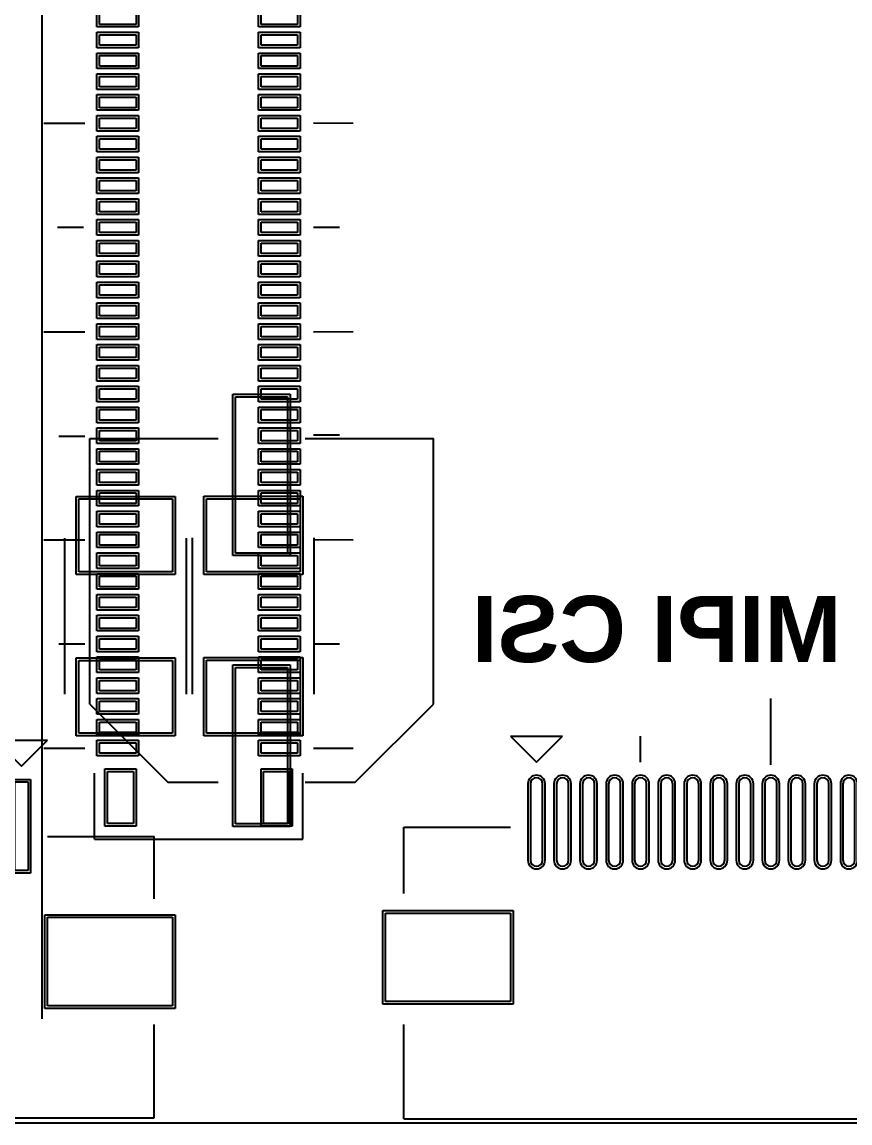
# Model space of a CAD drawing. Header units: inches. Extents: x -5 to 125, y -8 to 83.
# Drawn here: x 32.61 to 48.51, y 0 to 21.15 of the extents above; entities that cross this region are included whole.
import ezdxf

# ---------------------------------------------------------------- set-up
doc = ezdxf.new("R2010")
doc.units = ezdxf.units.IN
for name, color, linetype in [('Bottom Overlay', 54, 'Continuous'), ('Bottom Paste', 16, 'Continuous'), ('Bottom Solder', 6, 'Continuous'), ('Keep-Out Layer', 6, 'Continuous'), ('Top Overlay', 2, 'Continuous'), ('Top Paste', 8, 'Continuous'), ('Top Solder', 216, 'Continuous')]:
    doc.layers.add(name, color=color, linetype=linetype)
doc.styles.add('Arial_Bold', font='', dxfattribs={"height": 0.2})
doc.styles.get('Arial_Bold').set_extended_font_data('Arial', bold=True)

# ---------------------------------------------------------------- blocks, each defined once
blk = doc.blocks.new('CAP_SMT_6_3_7_7_B_2')
at = {"layer": 'Bottom Overlay'}
for p, q in [((-1.8, 3.3), (-3.3, 1.8)), ((-1.8, 3.3), (3.3, 3.3)), ((3.3, 3.3), (3.3, 0.835)), ((-3.3, 1.8), (-3.3, 0.835)), ((-3.3, -0.835), (-3.3, -1.8)), ((3.3, -0.835), (3.3, -3.3)), ((-3.3, -1.8), (-1.8, -3.3)), ((-1.8, -3.3), (3.3, -3.3))]:
    blk.add_line(p, q, dxfattribs=at)
at = {"layer": 'Bottom Paste'}
for p, q in [((-4.1, -0.5), (-4.1, 0.5)), ((-4.1, 0.5), (-1.1, 0.5)), ((-1.1, 0.5), (-1.1, -0.5)), ((1.1, -0.5), (1.1, 0.5)), ((1.1, 0.5), (4.1, 0.5)), ((4.1, 0.5), (4.1, -0.5)), ((-1.1, -0.5), (-4.1, -0.5)), ((4.1, -0.5), (1.1, -0.5))]:
    blk.add_line(p, q, dxfattribs=at)
at = {"layer": 'Bottom Solder'}
for p, q in [((-4.15, -0.55), (-4.15, 0.55)), ((-4.15, 0.55), (-1.05, 0.55)), ((-1.05, 0.55), (-1.05, -0.55)), ((1.05, -0.55), (1.05, 0.55)), ((1.05, 0.55), (4.15, 0.55)), ((4.15, 0.55), (4.15, -0.55)), ((-1.05, -0.55), (-4.15, -0.55)), ((4.15, -0.55), (1.05, -0.55))]:
    blk.add_line(p, q, dxfattribs=at)
blk = doc.blocks.new('FPC30_B_278')
at = {"layer": 'Bottom Overlay'}
for p, q in [((-7.25, 3.94), (-7.25, 2.665)), ((-2.25, 3.95), (-2.25, 2.675)), ((2.75, 3.95), (2.75, 2.675)), ((-4.75, 2.675), (-4.75, 3.225)), ((0.25, 2.692), (0.25, 3.242)), ((5.25, 2.725), (5.25, 3.225)), ((6.75, 3.225), (7.25, 2.725)), ((6.75, 3.225), (7.75, 3.225)), ((7.25, 2.725), (7.75, 3.225)), ((-9.8, 1.375), (-7.75, 1.375)), ((-9.8, 0), (-9.8, 1.375)), ((7.75, 1.375), (9.8, 1.375)), ((9.8, 0.178), (9.8, 1.375)), ((9.8, -4.025), (9.8, -2.235)), ((-9.8, -4.025), (-9.8, -2.468)), ((-9.8, -4.025), (9.8, -4.025))]:
    blk.add_line(p, q, dxfattribs=at)
at = {"layer": 'Bottom Paste'}
for p, q in [((-7.375, 0.725), (-7.375, 2.425)), ((-7.375, 2.425), (-7.125, 2.425)), ((-7.125, 2.425), (-7.125, 0.725)), ((-6.875, 0.725), (-6.875, 2.425)), ((-6.875, 2.425), (-6.625, 2.425)), ((-6.625, 2.425), (-6.625, 0.725)), ((-6.375, 0.725), (-6.375, 2.425)), ((-6.375, 2.425), (-6.125, 2.425)), ((-6.125, 2.425), (-6.125, 0.725)), ((-5.875, 0.725), (-5.875, 2.425)), ((-5.875, 2.425), (-5.625, 2.425)), ((-5.625, 2.425), (-5.625, 0.725)), ((-5.375, 0.725), (-5.375, 2.425)), ((-5.375, 2.425), (-5.125, 2.425)), ((-5.125, 2.425), (-5.125, 0.725)), ((-4.875, 0.725), (-4.875, 2.425)), ((-4.875, 2.425), (-4.625, 2.425)), ((-4.625, 2.425), (-4.625, 0.725)), ((-4.375, 0.725), (-4.375, 2.425)), ((-4.375, 2.425), (-4.125, 2.425)), ((-4.125, 2.425), (-4.125, 0.725)), ((-3.875, 0.725), (-3.875, 2.425)), ((-3.875, 2.425), (-3.625, 2.425)), ((-3.625, 2.425), (-3.625, 0.725)), ((-3.375, 0.725), (-3.375, 2.425)), ((-3.375, 2.425), (-3.125, 2.425)), ((-3.125, 2.425), (-3.125, 0.725)), ((-2.875, 0.725), (-2.875, 2.425)), ((-2.875, 2.425), (-2.625, 2.425)), ((-2.625, 2.425), (-2.625, 0.725)), ((-2.375, 0.725), (-2.375, 2.425)), ((-2.375, 2.425), (-2.125, 2.425)), ((-2.125, 2.425), (-2.125, 0.725)), ((-1.875, 0.725), (-1.875, 2.425)), ((-1.875, 2.425), (-1.625, 2.425)), ((-1.625, 2.425), (-1.625, 0.725)), ((-1.375, 0.725), (-1.375, 2.425)), ((-1.375, 2.425), (-1.125, 2.425)), ((-1.125, 2.425), (-1.125, 0.725)), ((-0.875, 0.725), (-0.875, 2.425)), ((-0.875, 2.425), (-0.625, 2.425)), ((-0.625, 2.425), (-0.625, 0.725)), ((-0.375, 0.725), (-0.375, 2.425)), ((-0.375, 2.425), (-0.125, 2.425)), ((-0.125, 2.425), (-0.125, 0.725)), ((0.125, 0.725), (0.125, 2.425)), ((0.125, 2.425), (0.375, 2.425)), ((0.375, 2.425), (0.375, 0.725)), ((0.625, 0.725), (0.625, 2.425)), ((0.625, 2.425), (0.875, 2.425)), ((0.875, 2.425), (0.875, 0.725)), ((1.125, 0.725), (1.125, 2.425)), ((1.125, 2.425), (1.375, 2.425)), ((1.375, 2.425), (1.375, 0.725)), ((1.625, 0.725), (1.625, 2.425)), ((1.625, 2.425), (1.875, 2.425)), ((1.875, 2.425), (1.875, 0.725)), ((2.125, 0.725), (2.125, 2.425)), ((2.125, 2.425), (2.375, 2.425)), ((2.375, 2.425), (2.375, 0.725)), ((2.625, 0.725), (2.625, 2.425)), ((2.625, 2.425), (2.875, 2.425)), ((2.875, 2.425), (2.875, 0.725)), ((3.125, 0.725), (3.125, 2.425)), ((3.125, 2.425), (3.375, 2.425)), ((3.375, 2.425), (3.375, 0.725)), ((3.625, 0.725), (3.625, 2.425)), ((3.625, 2.425), (3.875, 2.425)), ((3.875, 2.425), (3.875, 0.725)), ((4.125, 0.725), (4.125, 2.425)), ((4.125, 2.425), (4.375, 2.425)), ((4.375, 2.425), (4.375, 0.725)), ((4.625, 0.725), (4.625, 2.425)), ((4.625, 2.425), (4.875, 2.425)), ((4.875, 2.425), (4.875, 0.725)), ((5.125, 0.725), (5.125, 2.425)), ((5.125, 2.425), (5.375, 2.425)), ((5.375, 2.425), (5.375, 0.725)), ((5.625, 0.725), (5.625, 2.425)), ((5.625, 2.425), (5.875, 2.425)), ((5.875, 2.425), (5.875, 0.725)), ((6.125, 0.725), (6.125, 2.425)), ((6.125, 2.425), (6.375, 2.425)), ((6.375, 2.425), (6.375, 0.725)), ((6.625, 0.725), (6.625, 2.425)), ((6.625, 2.425), (6.875, 2.425)), ((6.875, 2.425), (6.875, 0.725)), ((7.125, 0.725), (7.125, 2.425)), ((7.125, 2.425), (7.375, 2.425)), ((7.375, 2.425), (7.375, 0.725)), ((-7.125, 0.725), (-7.375, 0.725)), ((-6.625, 0.725), (-6.875, 0.725)), ((-6.125, 0.725), (-6.375, 0.725)), ((-5.625, 0.725), (-5.875, 0.725)), ((-5.125, 0.725), (-5.375, 0.725)), ((-4.625, 0.725), (-4.875, 0.725)), ((-4.125, 0.725), (-4.375, 0.725)), ((-3.625, 0.725), (-3.875, 0.725)), ((-3.125, 0.725), (-3.375, 0.725)), ((-2.625, 0.725), (-2.875, 0.725)), ((-2.125, 0.725), (-2.375, 0.725)), ((-1.625, 0.725), (-1.875, 0.725)), ((-1.125, 0.725), (-1.375, 0.725)), ((-0.625, 0.725), (-0.875, 0.725)), ((-0.125, 0.725), (-0.375, 0.725)), ((0.375, 0.725), (0.125, 0.725)), ((0.875, 0.725), (0.625, 0.725)), ((1.375, 0.725), (1.125, 0.725)), ((1.875, 0.725), (1.625, 0.725)), ((2.375, 0.725), (2.125, 0.725)), ((2.875, 0.725), (2.625, 0.725)), ((3.375, 0.725), (3.125, 0.725)), ((3.875, 0.725), (3.625, 0.725)), ((4.375, 0.725), (4.125, 0.725)), ((4.875, 0.725), (4.625, 0.725)), ((5.375, 0.725), (5.125, 0.725)), ((5.875, 0.725), (5.625, 0.725)), ((6.375, 0.725), (6.125, 0.725)), ((6.875, 0.725), (6.625, 0.725)), ((7.375, 0.725), (7.125, 0.725)), ((7.75, -1.875), (7.75, -0.175)), ((7.75, -0.175), (10.15, -0.175)), ((10.15, -0.175), (10.15, -1.875)), ((-10.15, -2.112), (-10.15, -0.412)), ((-10.15, -0.412), (-7.75, -0.412)), ((-7.75, -0.412), (-7.75, -2.112)), ((10.15, -1.875), (7.75, -1.875)), ((-7.75, -2.112), (-10.15, -2.112))]:
    blk.add_line(p, q, dxfattribs=at)
at = {"layer": 'Bottom Solder'}
for p, q in [((-7.425, 0.675), (-7.425, 2.475)), ((-7.425, 2.475), (-7.075, 2.475)), ((-7.075, 2.475), (-7.075, 0.675)), ((-6.925, 0.675), (-6.925, 2.475)), ((-6.925, 2.475), (-6.575, 2.475)), ((-6.575, 2.475), (-6.575, 0.675)), ((-6.425, 0.675), (-6.425, 2.475)), ((-6.425, 2.475), (-6.075, 2.475)), ((-6.075, 2.475), (-6.075, 0.675)), ((-5.925, 0.675), (-5.925, 2.475)), ((-5.925, 2.475), (-5.575, 2.475)), ((-5.575, 2.475), (-5.575, 0.675)), ((-5.425, 0.675), (-5.425, 2.475)), ((-5.425, 2.475), (-5.075, 2.475)), ((-5.075, 2.475), (-5.075, 0.675)), ((-4.925, 0.675), (-4.925, 2.475)), ((-4.925, 2.475), (-4.575, 2.475)), ((-4.575, 2.475), (-4.575, 0.675)), ((-4.425, 0.675), (-4.425, 2.475)), ((-4.425, 2.475), (-4.075, 2.475)), ((-4.075, 2.475), (-4.075, 0.675)), ((-3.925, 0.675), (-3.925, 2.475)), ((-3.925, 2.475), (-3.575, 2.475)), ((-3.575, 2.475), (-3.575, 0.675)), ((-3.425, 0.675), (-3.425, 2.475)), ((-3.425, 2.475), (-3.075, 2.475)), ((-3.075, 2.475), (-3.075, 0.675)), ((-2.925, 0.675), (-2.925, 2.475)), ((-2.925, 2.475), (-2.575, 2.475)), ((-2.575, 2.475), (-2.575, 0.675)), ((-2.425, 0.675), (-2.425, 2.475)), ((-2.425, 2.475), (-2.075, 2.475)), ((-2.075, 2.475), (-2.075, 0.675)), ((-1.925, 0.675), (-1.925, 2.475)), ((-1.925, 2.475), (-1.575, 2.475)), ((-1.575, 2.475), (-1.575, 0.675)), ((-1.425, 0.675), (-1.425, 2.475)), ((-1.425, 2.475), (-1.075, 2.475)), ((-1.075, 2.475), (-1.075, 0.675)), ((-0.925, 0.675), (-0.925, 2.475)), ((-0.925, 2.475), (-0.575, 2.475)), ((-0.575, 2.475), (-0.575, 0.675)), ((-0.425, 0.675), (-0.425, 2.475)), ((-0.425, 2.475), (-0.075, 2.475)), ((-0.075, 2.475), (-0.075, 0.675)), ((0.075, 0.675), (0.075, 2.475)), ((0.075, 2.475), (0.425, 2.475)), ((0.425, 2.475), (0.425, 0.675)), ((0.575, 0.675), (0.575, 2.475)), ((0.575, 2.475), (0.925, 2.475)), ((0.925, 2.475), (0.925, 0.675)), ((1.075, 0.675), (1.075, 2.475)), ((1.075, 2.475), (1.425, 2.475)), ((1.425, 2.475), (1.425, 0.675)), ((1.575, 0.675), (1.575, 2.475)), ((1.575, 2.475), (1.925, 2.475)), ((1.925, 2.475), (1.925, 0.675)), ((2.075, 0.675), (2.075, 2.475)), ((2.075, 2.475), (2.425, 2.475)), ((2.425, 2.475), (2.425, 0.675)), ((2.575, 0.675), (2.575, 2.475)), ((2.575, 2.475), (2.925, 2.475)), ((2.925, 2.475), (2.925, 0.675)), ((3.075, 0.675), (3.075, 2.475)), ((3.075, 2.475), (3.425, 2.475)), ((3.425, 2.475), (3.425, 0.675)), ((3.575, 0.675), (3.575, 2.475)), ((3.575, 2.475), (3.925, 2.475)), ((3.925, 2.475), (3.925, 0.675)), ((4.075, 0.675), (4.075, 2.475)), ((4.075, 2.475), (4.425, 2.475)), ((4.425, 2.475), (4.425, 0.675)), ((4.575, 0.675), (4.575, 2.475)), ((4.575, 2.475), (4.925, 2.475)), ((4.925, 2.475), (4.925, 0.675)), ((5.075, 0.675), (5.075, 2.475)), ((5.075, 2.475), (5.425, 2.475)), ((5.425, 2.475), (5.425, 0.675)), ((5.575, 0.675), (5.575, 2.475)), ((5.575, 2.475), (5.925, 2.475)), ((5.925, 2.475), (5.925, 0.675)), ((6.075, 0.675), (6.075, 2.475)), ((6.075, 2.475), (6.425, 2.475)), ((6.425, 2.475), (6.425, 0.675)), ((6.575, 0.675), (6.575, 2.475)), ((6.575, 2.475), (6.925, 2.475)), ((6.925, 2.475), (6.925, 0.675)), ((7.075, 0.675), (7.075, 2.475)), ((7.075, 2.475), (7.425, 2.475)), ((7.425, 2.475), (7.425, 0.675)), ((-7.075, 0.675), (-7.425, 0.675)), ((-6.575, 0.675), (-6.925, 0.675)), ((-6.075, 0.675), (-6.425, 0.675)), ((-5.575, 0.675), (-5.925, 0.675)), ((-5.075, 0.675), (-5.425, 0.675)), ((-4.575, 0.675), (-4.925, 0.675)), ((-4.075, 0.675), (-4.425, 0.675)), ((-3.575, 0.675), (-3.925, 0.675)), ((-3.075, 0.675), (-3.425, 0.675)), ((-2.575, 0.675), (-2.925, 0.675)), ((-2.075, 0.675), (-2.425, 0.675)), ((-1.575, 0.675), (-1.925, 0.675)), ((-1.075, 0.675), (-1.425, 0.675)), ((-0.575, 0.675), (-0.925, 0.675)), ((-0.075, 0.675), (-0.425, 0.675)), ((0.425, 0.675), (0.075, 0.675)), ((0.925, 0.675), (0.575, 0.675)), ((1.425, 0.675), (1.075, 0.675)), ((1.925, 0.675), (1.575, 0.675)), ((2.425, 0.675), (2.075, 0.675)), ((2.925, 0.675), (2.575, 0.675)), ((3.425, 0.675), (3.075, 0.675)), ((3.925, 0.675), (3.575, 0.675)), ((4.425, 0.675), (4.075, 0.675)), ((4.925, 0.675), (4.575, 0.675)), ((5.425, 0.675), (5.075, 0.675)), ((5.925, 0.675), (5.575, 0.675)), ((6.425, 0.675), (6.075, 0.675)), ((6.925, 0.675), (6.575, 0.675)), ((7.425, 0.675), (7.075, 0.675)), ((7.7, -1.925), (7.7, -0.125)), ((7.7, -0.125), (10.2, -0.125)), ((10.2, -0.125), (10.2, -1.925)), ((-10.2, -2.162), (-10.2, -0.362)), ((-10.2, -0.362), (-7.7, -0.362)), ((-7.7, -0.362), (-7.7, -2.162)), ((10.2, -1.925), (7.7, -1.925)), ((-7.7, -2.162), (-10.2, -2.162))]:
    blk.add_line(p, q, dxfattribs=at)
blk = doc.blocks.new('FPC26___B_279')
at = {"layer": 'Bottom Overlay'}
for p, q in [((-8.8, 4.125), (-8.8, 2.54)), ((8.8, 4.125), (-8.8, 4.125)), ((8.8, 4.125), (8.8, 2.312)), ((-8.8, 0), (-8.8, -1.475)), ((8.8, -0.203), (8.8, -1.475)), ((-6.75, -1.475), (-8.8, -1.475)), ((8.8, -1.475), (6.75, -1.475)), ((-5.75, -2.665), (-5.75, -3.215)), ((-3.25, -2.675), (-3.25, -3.95)), ((-0.75, -2.675), (-0.75, -3.225)), ((1.75, -2.675), (1.75, -3.95)), ((4.25, -2.725), (4.25, -3.225)), ((6.25, -2.725), (5.75, -3.225)), ((6.75, -3.225), (6.25, -2.725)), ((6.75, -3.225), (5.75, -3.225))]:
    blk.add_line(p, q, dxfattribs=at)
at = {"layer": 'Bottom Paste'}
for p, q in [((-9.15, 0.412), (-9.15, 2.112)), ((-9.15, 2.112), (-6.75, 2.112)), ((-6.75, 2.112), (-6.75, 0.412)), ((6.75, 0.175), (6.75, 1.875)), ((6.75, 1.875), (9.15, 1.875)), ((9.15, 1.875), (9.15, 0.175)), ((-6.75, 0.412), (-9.15, 0.412)), ((9.15, 0.175), (6.75, 0.175)), ((-6.365, -0.84), (-6.365, -2.31)), ((-6.135, -2.31), (-6.135, -0.84)), ((-5.865, -0.84), (-5.865, -2.31)), ((-5.635, -2.31), (-5.635, -0.84)), ((-5.365, -0.84), (-5.365, -2.31)), ((-5.135, -2.31), (-5.135, -0.84)), ((-4.865, -0.84), (-4.865, -2.31)), ((-4.635, -2.31), (-4.635, -0.84)), ((-4.365, -0.84), (-4.365, -2.31)), ((-4.135, -2.31), (-4.135, -0.84)), ((-3.865, -0.84), (-3.865, -2.31)), ((-3.635, -2.31), (-3.635, -0.84)), ((-3.365, -0.84), (-3.365, -2.31)), ((-3.135, -2.31), (-3.135, -0.84)), ((-2.865, -0.84), (-2.865, -2.31)), ((-2.635, -2.31), (-2.635, -0.84)), ((-2.365, -0.84), (-2.365, -2.31)), ((-2.135, -2.31), (-2.135, -0.84)), ((-1.865, -0.84), (-1.865, -2.31)), ((-1.635, -2.31), (-1.635, -0.84)), ((-1.365, -0.84), (-1.365, -2.31)), ((-1.135, -2.31), (-1.135, -0.84)), ((-0.865, -0.84), (-0.865, -2.31)), ((-0.635, -2.31), (-0.635, -0.84)), ((-0.365, -0.84), (-0.365, -2.31)), ((-0.135, -2.31), (-0.135, -0.84)), ((0.135, -0.84), (0.135, -2.31)), ((0.365, -2.31), (0.365, -0.84)), ((0.635, -0.84), (0.635, -2.31)), ((0.865, -2.31), (0.865, -0.84)), ((1.135, -0.84), (1.135, -2.31)), ((1.365, -2.31), (1.365, -0.84)), ((1.635, -0.84), (1.635, -2.31)), ((1.865, -2.31), (1.865, -0.84)), ((2.135, -0.84), (2.135, -2.31)), ((2.365, -2.31), (2.365, -0.84)), ((2.635, -0.84), (2.635, -2.31)), ((2.865, -2.31), (2.865, -0.84)), ((3.135, -0.84), (3.135, -2.31)), ((3.365, -2.31), (3.365, -0.84)), ((3.635, -0.84), (3.635, -2.31)), ((3.865, -2.31), (3.865, -0.84)), ((4.135, -0.84), (4.135, -2.31)), ((4.365, -2.31), (4.365, -0.84)), ((4.635, -0.84), (4.635, -2.31)), ((4.865, -2.31), (4.865, -0.84)), ((5.135, -0.84), (5.135, -2.31)), ((5.365, -2.31), (5.365, -0.84)), ((5.635, -0.84), (5.635, -2.31)), ((5.865, -2.31), (5.865, -0.84)), ((6.135, -0.84), (6.135, -2.31)), ((6.365, -2.31), (6.365, -0.84))]:
    blk.add_line(p, q, dxfattribs=at)
for centre, start, end in [((-6.25, -0.84), 0, 180), ((-5.75, -0.84), 0, 180), ((-5.25, -0.84), 0, 180), ((-4.75, -0.84), 0, 180), ((-4.25, -0.84), 0, 180), ((-3.75, -0.84), 0, 180), ((-3.25, -0.84), 0, 180), ((-2.75, -0.84), 0, 180), ((-2.25, -0.84), 0, 180), ((-1.75, -0.84), 0, 180), ((-1.25, -0.84), 0, 180), ((-0.75, -0.84), 0, 180), ((-0.25, -0.84), 0, 180), ((0.25, -0.84), 0, 180), ((0.75, -0.84), 0, 180), ((1.25, -0.84), 0, 180), ((1.75, -0.84), 0, 180), ((2.25, -0.84), 0, 180), ((2.75, -0.84), 0, 180), ((3.25, -0.84), 0, 180), ((3.75, -0.84), 0, 180), ((4.25, -0.84), 0, 180), ((4.75, -0.84), 0, 180), ((5.25, -0.84), 0, 180), ((5.75, -0.84), 0, 180), ((6.25, -0.84), 0, 180), ((-6.25, -2.31), 180, 0), ((-5.75, -2.31), 180, 0), ((-5.25, -2.31), 180, 0), ((-4.75, -2.31), 180, 0), ((-4.25, -2.31), 180, 0), ((-3.75, -2.31), 180, 0), ((-3.25, -2.31), 180, 0), ((-2.75, -2.31), 180, 0), ((-2.25, -2.31), 180, 0), ((-1.75, -2.31), 180, 0), ((-1.25, -2.31), 180, 0), ((-0.75, -2.31), 180, 0), ((-0.25, -2.31), 180, 0), ((0.25, -2.31), 180, 0), ((0.75, -2.31), 180, 0), ((1.25, -2.31), 180, 0), ((1.75, -2.31), 180, 0), ((2.25, -2.31), 180, 0), ((2.75, -2.31), 180, 0), ((3.25, -2.31), 180, 0), ((3.75, -2.31), 180, 0), ((4.25, -2.31), 180, 0), ((4.75, -2.31), 180, 0), ((5.25, -2.31), 180, 0), ((5.75, -2.31), 180, 0), ((6.25, -2.31), 180, 0)]:
    blk.add_arc(centre, 0.115, start, end, dxfattribs=at)
at = {"layer": 'Bottom Solder'}
for p, q in [((-9.2, 0.362), (-9.2, 2.162)), ((-9.2, 2.162), (-6.7, 2.162)), ((-6.7, 2.162), (-6.7, 0.362)), ((6.7, 0.125), (6.7, 1.925)), ((6.7, 1.925), (9.2, 1.925)), ((9.2, 1.925), (9.2, 0.125)), ((-6.7, 0.362), (-9.2, 0.362)), ((9.2, 0.125), (6.7, 0.125)), ((-6.415, -0.84), (-6.415, -2.31)), ((-6.085, -2.31), (-6.085, -0.84)), ((-5.915, -0.84), (-5.915, -2.31)), ((-5.585, -2.31), (-5.585, -0.84)), ((-5.415, -0.84), (-5.415, -2.31)), ((-5.085, -2.31), (-5.085, -0.84)), ((-4.915, -0.84), (-4.915, -2.31)), ((-4.585, -2.31), (-4.585, -0.84)), ((-4.415, -0.84), (-4.415, -2.31)), ((-4.085, -2.31), (-4.085, -0.84)), ((-3.915, -0.84), (-3.915, -2.31)), ((-3.585, -2.31), (-3.585, -0.84)), ((-3.415, -0.84), (-3.415, -2.31)), ((-3.085, -2.31), (-3.085, -0.84)), ((-2.915, -0.84), (-2.915, -2.31)), ((-2.585, -2.31), (-2.585, -0.84)), ((-2.415, -0.84), (-2.415, -2.31)), ((-2.085, -2.31), (-2.085, -0.84)), ((-1.915, -0.84), (-1.915, -2.31)), ((-1.585, -2.31), (-1.585, -0.84)), ((-1.415, -0.84), (-1.415, -2.31)), ((-1.085, -2.31), (-1.085, -0.84)), ((-0.915, -0.84), (-0.915, -2.31)), ((-0.585, -2.31), (-0.585, -0.84)), ((-0.415, -0.84), (-0.415, -2.31)), ((-0.085, -2.31), (-0.085, -0.84)), ((0.085, -0.84), (0.085, -2.31)), ((0.415, -2.31), (0.415, -0.84)), ((0.585, -0.84), (0.585, -2.31)), ((0.915, -2.31), (0.915, -0.84)), ((1.085, -0.84), (1.085, -2.31)), ((1.415, -2.31), (1.415, -0.84)), ((1.585, -0.84), (1.585, -2.31)), ((1.915, -2.31), (1.915, -0.84)), ((2.085, -0.84), (2.085, -2.31)), ((2.415, -2.31), (2.415, -0.84)), ((2.585, -0.84), (2.585, -2.31)), ((2.915, -2.31), (2.915, -0.84)), ((3.085, -0.84), (3.085, -2.31)), ((3.415, -2.31), (3.415, -0.84)), ((3.585, -0.84), (3.585, -2.31)), ((3.915, -2.31), (3.915, -0.84)), ((4.085, -0.84), (4.085, -2.31)), ((4.415, -2.31), (4.415, -0.84)), ((4.585, -0.84), (4.585, -2.31)), ((4.915, -2.31), (4.915, -0.84)), ((5.085, -0.84), (5.085, -2.31)), ((5.415, -2.31), (5.415, -0.84)), ((5.585, -0.84), (5.585, -2.31)), ((5.915, -2.31), (5.915, -0.84)), ((6.085, -0.84), (6.085, -2.31)), ((6.415, -2.31), (6.415, -0.84))]:
    blk.add_line(p, q, dxfattribs=at)
for centre, start, end in [((-6.25, -0.84), 0, 180), ((-5.75, -0.84), 0, 180), ((-5.25, -0.84), 0, 180), ((-4.75, -0.84), 0, 180), ((-4.25, -0.84), 0, 180), ((-3.75, -0.84), 0, 180), ((-3.25, -0.84), 0, 180), ((-2.75, -0.84), 0, 180), ((-2.25, -0.84), 0, 180), ((-1.75, -0.84), 0, 180), ((-1.25, -0.84), 0, 180), ((-0.75, -0.84), 0, 180), ((-0.25, -0.84), 0, 180), ((0.25, -0.84), 0, 180), ((0.75, -0.84), 0, 180), ((1.25, -0.84), 0, 180), ((1.75, -0.84), 0, 180), ((2.25, -0.84), 0, 180), ((2.75, -0.84), 0, 180), ((3.25, -0.84), 0, 180), ((3.75, -0.84), 0, 180), ((4.25, -0.84), 0, 180), ((4.75, -0.84), 0, 180), ((5.25, -0.84), 0, 180), ((5.75, -0.84), 0, 180), ((6.25, -0.84), 0, 180), ((-6.25, -2.31), 180, 0), ((-5.75, -2.31), 180, 0), ((-5.25, -2.31), 180, 0), ((-4.75, -2.31), 180, 0), ((-4.25, -2.31), 180, 0), ((-3.75, -2.31), 180, 0), ((-3.25, -2.31), 180, 0), ((-2.75, -2.31), 180, 0), ((-2.25, -2.31), 180, 0), ((-1.75, -2.31), 180, 0), ((-1.25, -2.31), 180, 0), ((-0.75, -2.31), 180, 0), ((-0.25, -2.31), 180, 0), ((0.25, -2.31), 180, 0), ((0.75, -2.31), 180, 0), ((1.25, -2.31), 180, 0), ((1.75, -2.31), 180, 0), ((2.25, -2.31), 180, 0), ((2.75, -2.31), 180, 0), ((3.25, -2.31), 180, 0), ((3.75, -2.31), 180, 0), ((4.25, -2.31), 180, 0), ((4.75, -2.31), 180, 0), ((5.25, -2.31), 180, 0), ((5.75, -2.31), 180, 0), ((6.25, -2.31), 180, 0)]:
    blk.add_arc(centre, 0.165, start, end, dxfattribs=at)
blk = doc.blocks.new('SOCKET_100PIN_0_4MM_F_285')
at = {"layer": 'Top Overlay'}
for p, q in [((-2.21, 2.21), (-2.2, 2.972)), ((1.803, 2.209), (1.8, 2.972)), ((5.791, 2.21), (5.8, 2.972)), ((9.804, 2.21), (9.8, 2.972)), ((-0.203, 2.209), (-0.203, 2.709)), ((3.785, 2.21), (3.785, 2.709)), ((7.798, 2.21), (7.798, 2.709)), ((11.552, 2), (10.282, 2)), ((11.552, -2), (11.552, 2)), ((11.552, -2), (10.282, -2)), ((-2.2, -2.972), (-2.2, -2.184)), ((-0.203, -2.71), (-0.203, -2.21)), ((1.803, -2.972), (1.803, -2.184)), ((3.81, -2.684), (3.81, -2.184)), ((5.8, -2.972), (5.8, -2.184)), ((7.798, -2.684), (7.798, -2.184)), ((9.8, -2.972), (9.804, -2.184))]:
    blk.add_line(p, q, dxfattribs=at)
at = {"layer": 'Top Paste'}
for p, q in [((-4.3, 1.9), (-4.1, 1.9)), ((-4.1, 1.9), (-4.1, 1.2)), ((-3.9, 1.9), (-3.7, 1.9)), ((-3.9, 1.2), (-3.9, 1.9)), ((-3.7, 1.9), (-3.7, 1.2)), ((-3.5, 1.9), (-3.3, 1.9)), ((-3.5, 1.2), (-3.5, 1.9)), ((-3.3, 1.9), (-3.3, 1.2)), ((-3.1, 1.9), (-2.9, 1.9)), ((-3.1, 1.2), (-3.1, 1.9)), ((-2.9, 1.9), (-2.9, 1.2)), ((-2.7, 1.9), (-2.5, 1.9)), ((-2.7, 1.2), (-2.7, 1.9)), ((-2.5, 1.9), (-2.5, 1.2)), ((-2.3, 1.9), (-2.1, 1.9)), ((-2.3, 1.2), (-2.3, 1.9)), ((-2.1, 1.9), (-2.1, 1.2)), ((-1.9, 1.9), (-1.7, 1.9)), ((-1.9, 1.2), (-1.9, 1.9)), ((-1.7, 1.9), (-1.7, 1.2)), ((-1.5, 1.9), (-1.3, 1.9)), ((-1.5, 1.2), (-1.5, 1.9)), ((-1.3, 1.9), (-1.3, 1.2)), ((-1.1, 1.9), (-0.9, 1.9)), ((-1.1, 1.2), (-1.1, 1.9)), ((-0.9, 1.9), (-0.9, 1.2)), ((-0.7, 1.9), (-0.5, 1.9)), ((-0.7, 1.2), (-0.7, 1.9)), ((-0.5, 1.9), (-0.5, 1.2)), ((-0.3, 1.9), (-0.1, 1.9)), ((-0.3, 1.2), (-0.3, 1.9)), ((-0.1, 1.9), (-0.1, 1.2)), ((0.1, 1.9), (0.3, 1.9)), ((0.1, 1.2), (0.1, 1.9)), ((0.3, 1.9), (0.3, 1.2)), ((0.5, 1.9), (0.7, 1.9)), ((0.5, 1.2), (0.5, 1.9)), ((0.7, 1.9), (0.7, 1.2)), ((0.9, 1.9), (1.1, 1.9)), ((0.9, 1.2), (0.9, 1.9)), ((1.1, 1.9), (1.1, 1.2)), ((1.3, 1.9), (1.5, 1.9)), ((1.3, 1.2), (1.3, 1.9)), ((1.5, 1.9), (1.5, 1.2)), ((1.7, 1.9), (1.9, 1.9)), ((1.7, 1.2), (1.7, 1.9)), ((1.9, 1.9), (1.9, 1.2)), ((2.1, 1.9), (2.3, 1.9)), ((2.1, 1.2), (2.1, 1.9)), ((2.3, 1.9), (2.3, 1.2)), ((2.5, 1.9), (2.7, 1.9)), ((2.5, 1.2), (2.5, 1.9)), ((2.7, 1.9), (2.7, 1.2)), ((2.9, 1.9), (3.1, 1.9)), ((2.9, 1.2), (2.9, 1.9)), ((3.1, 1.9), (3.1, 1.2)), ((3.3, 1.9), (3.5, 1.9)), ((3.3, 1.2), (3.3, 1.9)), ((3.5, 1.9), (3.5, 1.2)), ((3.7, 1.9), (3.9, 1.9)), ((3.7, 1.2), (3.7, 1.9)), ((3.9, 1.9), (3.9, 1.2)), ((4.1, 1.9), (4.3, 1.9)), ((4.1, 1.2), (4.1, 1.9)), ((4.3, 1.9), (4.3, 1.2)), ((4.5, 1.9), (4.7, 1.9)), ((4.5, 1.2), (4.5, 1.9)), ((4.7, 1.9), (4.7, 1.2)), ((4.9, 1.9), (5.1, 1.9)), ((4.9, 1.2), (4.9, 1.9)), ((5.1, 1.9), (5.1, 1.2)), ((5.3, 1.9), (5.5, 1.9)), ((5.3, 1.2), (5.3, 1.9)), ((5.5, 1.9), (5.5, 1.2)), ((5.7, 1.9), (5.9, 1.9)), ((5.7, 1.2), (5.7, 1.9)), ((5.9, 1.9), (5.9, 1.2)), ((6.1, 1.9), (6.3, 1.9)), ((6.1, 1.2), (6.1, 1.9)), ((6.3, 1.9), (6.3, 1.2)), ((6.5, 1.9), (6.7, 1.9)), ((6.5, 1.2), (6.5, 1.9)), ((6.7, 1.9), (6.7, 1.2)), ((6.9, 1.9), (7.1, 1.9)), ((6.9, 1.2), (6.9, 1.9)), ((7.1, 1.9), (7.1, 1.2)), ((7.3, 1.9), (7.5, 1.9)), ((7.3, 1.2), (7.3, 1.9)), ((7.5, 1.9), (7.5, 1.2)), ((7.7, 1.9), (7.9, 1.9)), ((7.7, 1.2), (7.7, 1.9)), ((7.9, 1.9), (7.9, 1.2)), ((8.1, 1.9), (8.3, 1.9)), ((8.1, 1.2), (8.1, 1.9)), ((8.3, 1.9), (8.3, 1.2)), ((8.5, 1.9), (8.7, 1.9)), ((8.5, 1.2), (8.5, 1.9)), ((8.7, 1.9), (8.7, 1.2)), ((8.9, 1.9), (9.1, 1.9)), ((8.9, 1.2), (8.9, 1.9)), ((9.1, 1.9), (9.1, 1.2)), ((9.3, 1.9), (9.5, 1.9)), ((9.3, 1.2), (9.3, 1.9)), ((9.5, 1.9), (9.5, 1.2)), ((9.7, 1.9), (9.9, 1.9)), ((9.7, 1.2), (9.7, 1.9)), ((9.9, 1.9), (9.9, 1.2)), ((10.25, 1.75), (11.25, 1.75)), ((10.25, 1.25), (10.25, 1.75)), ((11.25, 1.75), (11.25, 1.25)), ((-4.1, 1.2), (-4.3, 1.2)), ((-3.7, 1.2), (-3.9, 1.2)), ((-3.3, 1.2), (-3.5, 1.2)), ((-2.9, 1.2), (-3.1, 1.2)), ((-2.5, 1.2), (-2.7, 1.2)), ((-2.1, 1.2), (-2.3, 1.2)), ((-1.7, 1.2), (-1.9, 1.2)), ((-1.3, 1.2), (-1.5, 1.2)), ((-0.9, 1.2), (-1.1, 1.2)), ((-0.5, 1.2), (-0.7, 1.2)), ((-0.1, 1.2), (-0.3, 1.2)), ((0.3, 1.2), (0.1, 1.2)), ((0.7, 1.2), (0.5, 1.2)), ((1.1, 1.2), (0.9, 1.2)), ((1.5, 1.2), (1.3, 1.2)), ((1.9, 1.2), (1.7, 1.2)), ((2.3, 1.2), (2.1, 1.2)), ((2.7, 1.2), (2.5, 1.2)), ((3.1, 1.2), (2.9, 1.2)), ((3.5, 1.2), (3.3, 1.2)), ((3.9, 1.2), (3.7, 1.2)), ((4.3, 1.2), (4.1, 1.2)), ((4.7, 1.2), (4.5, 1.2)), ((5.1, 1.2), (4.9, 1.2)), ((5.5, 1.2), (5.3, 1.2)), ((5.9, 1.2), (5.7, 1.2)), ((6.3, 1.2), (6.1, 1.2)), ((6.7, 1.2), (6.5, 1.2)), ((7.1, 1.2), (6.9, 1.2)), ((7.5, 1.2), (7.3, 1.2)), ((7.9, 1.2), (7.7, 1.2)), ((8.3, 1.2), (8.1, 1.2)), ((8.7, 1.2), (8.5, 1.2)), ((9.1, 1.2), (8.9, 1.2)), ((9.5, 1.2), (9.3, 1.2)), ((9.9, 1.2), (9.7, 1.2)), ((11.25, 1.25), (10.25, 1.25)), ((-4.3, -1.2), (-4.1, -1.2)), ((-4.1, -1.2), (-4.1, -1.9)), ((-3.9, -1.2), (-3.7, -1.2)), ((-3.9, -1.9), (-3.9, -1.2)), ((-3.7, -1.2), (-3.7, -1.9)), ((-3.5, -1.2), (-3.3, -1.2)), ((-3.5, -1.9), (-3.5, -1.2)), ((-3.3, -1.2), (-3.3, -1.9)), ((-3.1, -1.2), (-2.9, -1.2)), ((-3.1, -1.9), (-3.1, -1.2)), ((-2.9, -1.2), (-2.9, -1.9)), ((-2.7, -1.2), (-2.5, -1.2)), ((-2.7, -1.9), (-2.7, -1.2)), ((-2.5, -1.2), (-2.5, -1.9)), ((-2.3, -1.2), (-2.1, -1.2)), ((-2.3, -1.9), (-2.3, -1.2)), ((-2.1, -1.2), (-2.1, -1.9)), ((-1.9, -1.2), (-1.7, -1.2)), ((-1.9, -1.9), (-1.9, -1.2)), ((-1.7, -1.2), (-1.7, -1.9)), ((-1.5, -1.2), (-1.3, -1.2)), ((-1.5, -1.9), (-1.5, -1.2)), ((-1.3, -1.2), (-1.3, -1.9)), ((-1.1, -1.2), (-0.9, -1.2)), ((-1.1, -1.9), (-1.1, -1.2)), ((-0.9, -1.2), (-0.9, -1.9)), ((-0.7, -1.2), (-0.5, -1.2)), ((-0.7, -1.9), (-0.7, -1.2)), ((-0.5, -1.2), (-0.5, -1.9)), ((-0.3, -1.2), (-0.1, -1.2)), ((-0.3, -1.9), (-0.3, -1.2)), ((-0.1, -1.2), (-0.1, -1.9)), ((0.1, -1.2), (0.3, -1.2)), ((0.1, -1.9), (0.1, -1.2)), ((0.3, -1.2), (0.3, -1.9)), ((0.5, -1.2), (0.7, -1.2)), ((0.5, -1.9), (0.5, -1.2)), ((0.7, -1.2), (0.7, -1.9)), ((0.9, -1.2), (1.1, -1.2)), ((0.9, -1.9), (0.9, -1.2)), ((1.1, -1.2), (1.1, -1.9)), ((1.3, -1.2), (1.5, -1.2)), ((1.3, -1.9), (1.3, -1.2)), ((1.5, -1.2), (1.5, -1.9)), ((1.7, -1.2), (1.9, -1.2)), ((1.7, -1.9), (1.7, -1.2)), ((1.9, -1.2), (1.9, -1.9)), ((2.1, -1.2), (2.3, -1.2)), ((2.1, -1.9), (2.1, -1.2)), ((2.3, -1.2), (2.3, -1.9)), ((2.5, -1.2), (2.7, -1.2)), ((2.5, -1.9), (2.5, -1.2)), ((2.7, -1.2), (2.7, -1.9)), ((2.9, -1.2), (3.1, -1.2)), ((2.9, -1.9), (2.9, -1.2)), ((3.1, -1.2), (3.1, -1.9)), ((3.3, -1.2), (3.5, -1.2)), ((3.3, -1.9), (3.3, -1.2)), ((3.5, -1.2), (3.5, -1.9)), ((3.7, -1.2), (3.9, -1.2)), ((3.7, -1.9), (3.7, -1.2)), ((3.9, -1.2), (3.9, -1.9)), ((4.1, -1.2), (4.3, -1.2)), ((4.1, -1.9), (4.1, -1.2)), ((4.3, -1.2), (4.3, -1.9)), ((4.5, -1.2), (4.7, -1.2)), ((4.5, -1.9), (4.5, -1.2)), ((4.7, -1.2), (4.7, -1.9)), ((4.9, -1.2), (5.1, -1.2)), ((4.9, -1.9), (4.9, -1.2)), ((5.1, -1.2), (5.1, -1.9)), ((5.3, -1.2), (5.5, -1.2)), ((5.3, -1.9), (5.3, -1.2)), ((5.5, -1.2), (5.5, -1.9)), ((5.7, -1.2), (5.9, -1.2)), ((5.7, -1.9), (5.7, -1.2)), ((5.9, -1.2), (5.9, -1.9)), ((6.1, -1.2), (6.3, -1.2)), ((6.1, -1.9), (6.1, -1.2)), ((6.3, -1.2), (6.3, -1.9)), ((6.5, -1.2), (6.7, -1.2)), ((6.5, -1.9), (6.5, -1.2)), ((6.7, -1.2), (6.7, -1.9)), ((6.9, -1.2), (7.1, -1.2)), ((6.9, -1.9), (6.9, -1.2)), ((7.1, -1.2), (7.1, -1.9)), ((7.3, -1.2), (7.5, -1.2)), ((7.3, -1.9), (7.3, -1.2)), ((7.5, -1.2), (7.5, -1.9)), ((7.7, -1.2), (7.9, -1.2)), ((7.7, -1.9), (7.7, -1.2)), ((7.9, -1.2), (7.9, -1.9)), ((8.1, -1.2), (8.3, -1.2)), ((8.1, -1.9), (8.1, -1.2)), ((8.3, -1.2), (8.3, -1.9)), ((8.5, -1.2), (8.7, -1.2)), ((8.5, -1.9), (8.5, -1.2)), ((8.7, -1.2), (8.7, -1.9)), ((8.9, -1.2), (9.1, -1.2)), ((8.9, -1.9), (8.9, -1.2)), ((9.1, -1.2), (9.1, -1.9)), ((9.3, -1.2), (9.5, -1.2)), ((9.3, -1.9), (9.3, -1.2)), ((9.5, -1.2), (9.5, -1.9)), ((9.7, -1.2), (9.9, -1.2)), ((9.7, -1.9), (9.7, -1.2)), ((9.9, -1.2), (9.9, -1.9)), ((10.25, -1.75), (10.25, -1.25)), ((10.25, -1.25), (11.25, -1.25)), ((11.25, -1.25), (11.25, -1.75)), ((-4.1, -1.9), (-4.3, -1.9)), ((-3.7, -1.9), (-3.9, -1.9)), ((-3.3, -1.9), (-3.5, -1.9)), ((-2.9, -1.9), (-3.1, -1.9)), ((-2.5, -1.9), (-2.7, -1.9)), ((-2.1, -1.9), (-2.3, -1.9)), ((-1.7, -1.9), (-1.9, -1.9)), ((-1.3, -1.9), (-1.5, -1.9)), ((-0.9, -1.9), (-1.1, -1.9)), ((-0.5, -1.9), (-0.7, -1.9)), ((-0.1, -1.9), (-0.3, -1.9)), ((0.3, -1.9), (0.1, -1.9)), ((0.7, -1.9), (0.5, -1.9)), ((1.1, -1.9), (0.9, -1.9)), ((1.5, -1.9), (1.3, -1.9)), ((1.9, -1.9), (1.7, -1.9)), ((2.3, -1.9), (2.1, -1.9)), ((2.7, -1.9), (2.5, -1.9)), ((3.1, -1.9), (2.9, -1.9)), ((3.5, -1.9), (3.3, -1.9)), ((3.9, -1.9), (3.7, -1.9)), ((4.3, -1.9), (4.1, -1.9)), ((4.7, -1.9), (4.5, -1.9)), ((5.1, -1.9), (4.9, -1.9)), ((5.5, -1.9), (5.3, -1.9)), ((5.9, -1.9), (5.7, -1.9)), ((6.3, -1.9), (6.1, -1.9)), ((6.7, -1.9), (6.5, -1.9)), ((7.1, -1.9), (6.9, -1.9)), ((7.5, -1.9), (7.3, -1.9)), ((7.9, -1.9), (7.7, -1.9)), ((8.3, -1.9), (8.1, -1.9)), ((8.7, -1.9), (8.5, -1.9)), ((9.1, -1.9), (8.9, -1.9)), ((9.5, -1.9), (9.3, -1.9)), ((9.9, -1.9), (9.7, -1.9)), ((11.25, -1.75), (10.25, -1.75))]:
    blk.add_line(p, q, dxfattribs=at)
at = {"layer": 'Top Solder'}
for p, q in [((-4.35, 1.95), (-4.05, 1.95)), ((-4.05, 1.95), (-4.05, 1.15)), ((-3.95, 1.95), (-3.65, 1.95)), ((-3.95, 1.15), (-3.95, 1.95)), ((-3.65, 1.95), (-3.65, 1.15)), ((-3.55, 1.95), (-3.25, 1.95)), ((-3.55, 1.15), (-3.55, 1.95)), ((-3.25, 1.95), (-3.25, 1.15)), ((-3.15, 1.95), (-2.85, 1.95)), ((-3.15, 1.15), (-3.15, 1.95)), ((-2.85, 1.95), (-2.85, 1.15)), ((-2.75, 1.95), (-2.45, 1.95)), ((-2.75, 1.15), (-2.75, 1.95)), ((-2.45, 1.95), (-2.45, 1.15)), ((-2.35, 1.95), (-2.05, 1.95)), ((-2.35, 1.15), (-2.35, 1.95)), ((-2.05, 1.95), (-2.05, 1.15)), ((-1.95, 1.95), (-1.65, 1.95)), ((-1.95, 1.15), (-1.95, 1.95)), ((-1.65, 1.95), (-1.65, 1.15)), ((-1.55, 1.95), (-1.25, 1.95)), ((-1.55, 1.15), (-1.55, 1.95)), ((-1.25, 1.95), (-1.25, 1.15)), ((-1.15, 1.95), (-0.85, 1.95)), ((-1.15, 1.15), (-1.15, 1.95)), ((-0.85, 1.95), (-0.85, 1.15)), ((-0.75, 1.95), (-0.45, 1.95)), ((-0.75, 1.15), (-0.75, 1.95)), ((-0.45, 1.95), (-0.45, 1.15)), ((-0.35, 1.95), (-0.05, 1.95)), ((-0.35, 1.15), (-0.35, 1.95)), ((-0.05, 1.95), (-0.05, 1.15)), ((0.05, 1.95), (0.35, 1.95)), ((0.05, 1.15), (0.05, 1.95)), ((0.35, 1.95), (0.35, 1.15)), ((0.45, 1.95), (0.75, 1.95)), ((0.45, 1.15), (0.45, 1.95)), ((0.75, 1.95), (0.75, 1.15)), ((0.85, 1.95), (1.15, 1.95)), ((0.85, 1.15), (0.85, 1.95)), ((1.15, 1.95), (1.15, 1.15)), ((1.25, 1.95), (1.55, 1.95)), ((1.25, 1.15), (1.25, 1.95)), ((1.55, 1.95), (1.55, 1.15)), ((1.65, 1.95), (1.95, 1.95)), ((1.65, 1.15), (1.65, 1.95)), ((1.95, 1.95), (1.95, 1.15)), ((2.05, 1.95), (2.35, 1.95)), ((2.05, 1.15), (2.05, 1.95)), ((2.35, 1.95), (2.35, 1.15)), ((2.45, 1.95), (2.75, 1.95)), ((2.45, 1.15), (2.45, 1.95)), ((2.75, 1.95), (2.75, 1.15)), ((2.85, 1.95), (3.15, 1.95)), ((2.85, 1.15), (2.85, 1.95)), ((3.15, 1.95), (3.15, 1.15)), ((3.25, 1.95), (3.55, 1.95)), ((3.25, 1.15), (3.25, 1.95)), ((3.55, 1.95), (3.55, 1.15)), ((3.65, 1.95), (3.95, 1.95)), ((3.65, 1.15), (3.65, 1.95)), ((3.95, 1.95), (3.95, 1.15)), ((4.05, 1.95), (4.35, 1.95)), ((4.05, 1.15), (4.05, 1.95)), ((4.35, 1.95), (4.35, 1.15)), ((4.45, 1.95), (4.75, 1.95)), ((4.45, 1.15), (4.45, 1.95)), ((4.75, 1.95), (4.75, 1.15)), ((4.85, 1.95), (5.15, 1.95)), ((4.85, 1.15), (4.85, 1.95)), ((5.15, 1.95), (5.15, 1.15)), ((5.25, 1.95), (5.55, 1.95)), ((5.25, 1.15), (5.25, 1.95)), ((5.55, 1.95), (5.55, 1.15)), ((5.65, 1.95), (5.95, 1.95)), ((5.65, 1.15), (5.65, 1.95)), ((5.95, 1.95), (5.95, 1.15)), ((6.05, 1.95), (6.35, 1.95)), ((6.05, 1.15), (6.05, 1.95)), ((6.35, 1.95), (6.35, 1.15)), ((6.45, 1.95), (6.75, 1.95)), ((6.45, 1.15), (6.45, 1.95)), ((6.75, 1.95), (6.75, 1.15)), ((6.85, 1.95), (7.15, 1.95)), ((6.85, 1.15), (6.85, 1.95)), ((7.15, 1.95), (7.15, 1.15)), ((7.25, 1.95), (7.55, 1.95)), ((7.25, 1.15), (7.25, 1.95)), ((7.55, 1.95), (7.55, 1.15)), ((7.65, 1.95), (7.95, 1.95)), ((7.65, 1.15), (7.65, 1.95)), ((7.95, 1.95), (7.95, 1.15)), ((8.05, 1.95), (8.35, 1.95)), ((8.05, 1.15), (8.05, 1.95)), ((8.35, 1.95), (8.35, 1.15)), ((8.45, 1.95), (8.75, 1.95)), ((8.45, 1.15), (8.45, 1.95)), ((8.75, 1.95), (8.75, 1.15)), ((8.85, 1.95), (9.15, 1.95)), ((8.85, 1.15), (8.85, 1.95)), ((9.15, 1.95), (9.15, 1.15)), ((9.25, 1.95), (9.55, 1.95)), ((9.25, 1.15), (9.25, 1.95)), ((9.55, 1.95), (9.55, 1.15)), ((9.65, 1.95), (9.95, 1.95)), ((9.65, 1.15), (9.65, 1.95)), ((9.95, 1.95), (9.95, 1.15)), ((10.2, 1.8), (11.3, 1.8)), ((10.2, 1.2), (10.2, 1.8)), ((11.3, 1.8), (11.3, 1.2)), ((-4.05, 1.15), (-4.35, 1.15)), ((-3.65, 1.15), (-3.95, 1.15)), ((-3.25, 1.15), (-3.55, 1.15)), ((-2.85, 1.15), (-3.15, 1.15)), ((-2.45, 1.15), (-2.75, 1.15)), ((-2.05, 1.15), (-2.35, 1.15)), ((-1.65, 1.15), (-1.95, 1.15)), ((-1.25, 1.15), (-1.55, 1.15)), ((-0.85, 1.15), (-1.15, 1.15)), ((-0.45, 1.15), (-0.75, 1.15)), ((-0.05, 1.15), (-0.35, 1.15)), ((0.35, 1.15), (0.05, 1.15)), ((0.75, 1.15), (0.45, 1.15)), ((1.15, 1.15), (0.85, 1.15)), ((1.55, 1.15), (1.25, 1.15)), ((1.95, 1.15), (1.65, 1.15)), ((2.35, 1.15), (2.05, 1.15)), ((2.75, 1.15), (2.45, 1.15)), ((3.15, 1.15), (2.85, 1.15)), ((3.55, 1.15), (3.25, 1.15)), ((3.95, 1.15), (3.65, 1.15)), ((4.35, 1.15), (4.05, 1.15)), ((4.75, 1.15), (4.45, 1.15)), ((5.15, 1.15), (4.85, 1.15)), ((5.55, 1.15), (5.25, 1.15)), ((5.95, 1.15), (5.65, 1.15)), ((6.35, 1.15), (6.05, 1.15)), ((6.75, 1.15), (6.45, 1.15)), ((7.15, 1.15), (6.85, 1.15)), ((7.55, 1.15), (7.25, 1.15)), ((7.95, 1.15), (7.65, 1.15)), ((8.35, 1.15), (8.05, 1.15)), ((8.75, 1.15), (8.45, 1.15)), ((9.15, 1.15), (8.85, 1.15)), ((9.55, 1.15), (9.25, 1.15)), ((9.95, 1.15), (9.65, 1.15)), ((11.3, 1.2), (10.2, 1.2)), ((-4.35, -1.15), (-4.05, -1.15)), ((-4.05, -1.15), (-4.05, -1.95)), ((-3.95, -1.15), (-3.65, -1.15)), ((-3.95, -1.95), (-3.95, -1.15)), ((-3.65, -1.15), (-3.65, -1.95)), ((-3.55, -1.15), (-3.25, -1.15)), ((-3.55, -1.95), (-3.55, -1.15)), ((-3.25, -1.15), (-3.25, -1.95)), ((-3.15, -1.15), (-2.85, -1.15)), ((-3.15, -1.95), (-3.15, -1.15)), ((-2.85, -1.15), (-2.85, -1.95)), ((-2.75, -1.15), (-2.45, -1.15)), ((-2.75, -1.95), (-2.75, -1.15)), ((-2.45, -1.15), (-2.45, -1.95)), ((-2.35, -1.15), (-2.05, -1.15)), ((-2.35, -1.95), (-2.35, -1.15)), ((-2.05, -1.15), (-2.05, -1.95)), ((-1.95, -1.15), (-1.65, -1.15)), ((-1.95, -1.95), (-1.95, -1.15)), ((-1.65, -1.15), (-1.65, -1.95)), ((-1.55, -1.15), (-1.25, -1.15)), ((-1.55, -1.95), (-1.55, -1.15)), ((-1.25, -1.15), (-1.25, -1.95)), ((-1.15, -1.15), (-0.85, -1.15)), ((-1.15, -1.95), (-1.15, -1.15)), ((-0.85, -1.15), (-0.85, -1.95)), ((-0.75, -1.15), (-0.45, -1.15)), ((-0.75, -1.95), (-0.75, -1.15)), ((-0.45, -1.15), (-0.45, -1.95)), ((-0.35, -1.15), (-0.05, -1.15)), ((-0.35, -1.95), (-0.35, -1.15)), ((-0.05, -1.15), (-0.05, -1.95)), ((0.05, -1.15), (0.35, -1.15)), ((0.05, -1.95), (0.05, -1.15)), ((0.35, -1.15), (0.35, -1.95)), ((0.45, -1.15), (0.75, -1.15)), ((0.45, -1.95), (0.45, -1.15)), ((0.75, -1.15), (0.75, -1.95)), ((0.85, -1.15), (1.15, -1.15)), ((0.85, -1.95), (0.85, -1.15)), ((1.15, -1.15), (1.15, -1.95)), ((1.25, -1.15), (1.55, -1.15)), ((1.25, -1.95), (1.25, -1.15)), ((1.55, -1.15), (1.55, -1.95)), ((1.65, -1.15), (1.95, -1.15)), ((1.65, -1.95), (1.65, -1.15)), ((1.95, -1.15), (1.95, -1.95)), ((2.05, -1.15), (2.35, -1.15)), ((2.05, -1.95), (2.05, -1.15)), ((2.35, -1.15), (2.35, -1.95)), ((2.45, -1.15), (2.75, -1.15)), ((2.45, -1.95), (2.45, -1.15)), ((2.75, -1.15), (2.75, -1.95)), ((2.85, -1.15), (3.15, -1.15)), ((2.85, -1.95), (2.85, -1.15)), ((3.15, -1.15), (3.15, -1.95)), ((3.25, -1.15), (3.55, -1.15)), ((3.25, -1.95), (3.25, -1.15)), ((3.55, -1.15), (3.55, -1.95)), ((3.65, -1.15), (3.95, -1.15)), ((3.65, -1.95), (3.65, -1.15)), ((3.95, -1.15), (3.95, -1.95)), ((4.05, -1.15), (4.35, -1.15)), ((4.05, -1.95), (4.05, -1.15)), ((4.35, -1.15), (4.35, -1.95)), ((4.45, -1.15), (4.75, -1.15)), ((4.45, -1.95), (4.45, -1.15)), ((4.75, -1.15), (4.75, -1.95)), ((4.85, -1.15), (5.15, -1.15)), ((4.85, -1.95), (4.85, -1.15)), ((5.15, -1.15), (5.15, -1.95)), ((5.25, -1.15), (5.55, -1.15)), ((5.25, -1.95), (5.25, -1.15)), ((5.55, -1.15), (5.55, -1.95)), ((5.65, -1.15), (5.95, -1.15)), ((5.65, -1.95), (5.65, -1.15)), ((5.95, -1.15), (5.95, -1.95)), ((6.05, -1.15), (6.35, -1.15)), ((6.05, -1.95), (6.05, -1.15)), ((6.35, -1.15), (6.35, -1.95)), ((6.45, -1.15), (6.75, -1.15)), ((6.45, -1.95), (6.45, -1.15)), ((6.75, -1.15), (6.75, -1.95)), ((6.85, -1.15), (7.15, -1.15)), ((6.85, -1.95), (6.85, -1.15)), ((7.15, -1.15), (7.15, -1.95)), ((7.25, -1.15), (7.55, -1.15)), ((7.25, -1.95), (7.25, -1.15)), ((7.55, -1.15), (7.55, -1.95)), ((7.65, -1.15), (7.95, -1.15)), ((7.65, -1.95), (7.65, -1.15)), ((7.95, -1.15), (7.95, -1.95)), ((8.05, -1.15), (8.35, -1.15)), ((8.05, -1.95), (8.05, -1.15)), ((8.35, -1.15), (8.35, -1.95)), ((8.45, -1.15), (8.75, -1.15)), ((8.45, -1.95), (8.45, -1.15)), ((8.75, -1.15), (8.75, -1.95)), ((8.85, -1.15), (9.15, -1.15)), ((8.85, -1.95), (8.85, -1.15)), ((9.15, -1.15), (9.15, -1.95)), ((9.25, -1.15), (9.55, -1.15)), ((9.25, -1.95), (9.25, -1.15)), ((9.55, -1.15), (9.55, -1.95)), ((9.65, -1.15), (9.95, -1.15)), ((9.65, -1.95), (9.65, -1.15)), ((9.95, -1.15), (9.95, -1.95)), ((10.2, -1.8), (10.2, -1.2)), ((10.2, -1.2), (11.3, -1.2)), ((11.3, -1.2), (11.3, -1.8)), ((11.3, -1.8), (10.2, -1.8)), ((-4.05, -1.95), (-4.35, -1.95)), ((-3.65, -1.95), (-3.95, -1.95)), ((-3.25, -1.95), (-3.55, -1.95)), ((-2.85, -1.95), (-3.15, -1.95)), ((-2.45, -1.95), (-2.75, -1.95)), ((-2.05, -1.95), (-2.35, -1.95)), ((-1.65, -1.95), (-1.95, -1.95)), ((-1.25, -1.95), (-1.55, -1.95)), ((-0.85, -1.95), (-1.15, -1.95)), ((-0.45, -1.95), (-0.75, -1.95)), ((-0.05, -1.95), (-0.35, -1.95)), ((0.35, -1.95), (0.05, -1.95)), ((0.75, -1.95), (0.45, -1.95)), ((1.15, -1.95), (0.85, -1.95)), ((1.55, -1.95), (1.25, -1.95)), ((1.95, -1.95), (1.65, -1.95)), ((2.35, -1.95), (2.05, -1.95)), ((2.75, -1.95), (2.45, -1.95)), ((3.15, -1.95), (2.85, -1.95)), ((3.55, -1.95), (3.25, -1.95)), ((3.95, -1.95), (3.65, -1.95)), ((4.35, -1.95), (4.05, -1.95)), ((4.75, -1.95), (4.45, -1.95)), ((5.15, -1.95), (4.85, -1.95)), ((5.55, -1.95), (5.25, -1.95)), ((5.95, -1.95), (5.65, -1.95)), ((6.35, -1.95), (6.05, -1.95)), ((6.75, -1.95), (6.45, -1.95)), ((7.15, -1.95), (6.85, -1.95)), ((7.55, -1.95), (7.25, -1.95)), ((7.95, -1.95), (7.65, -1.95)), ((8.35, -1.95), (8.05, -1.95)), ((8.75, -1.95), (8.45, -1.95)), ((9.15, -1.95), (8.85, -1.95)), ((9.55, -1.95), (9.25, -1.95)), ((9.95, -1.95), (9.65, -1.95))]:
    blk.add_line(p, q, dxfattribs=at)
blk = doc.blocks.new('1206C_B_469')
at = {"layer": 'Bottom Overlay'}
for p, q in [((1.5, 1.168), (-1.5, 1.168)), ((1.5, -1.168), (-1.5, -1.168))]:
    blk.add_line(p, q, dxfattribs=at)
at = {"layer": 'Bottom Paste'}
for p, q in [((-2.25, 0.9), (-0.85, 0.9)), ((-2.25, -0.9), (-2.25, 0.9)), ((-0.85, 0.9), (-0.85, -0.9)), ((0.85, 0.9), (2.25, 0.9)), ((0.85, -0.9), (0.85, 0.9)), ((2.25, 0.9), (2.25, -0.9)), ((-0.85, -0.9), (-2.25, -0.9)), ((2.25, -0.9), (0.85, -0.9))]:
    blk.add_line(p, q, dxfattribs=at)
at = {"layer": 'Bottom Solder'}
for p, q in [((-2.3, 0.95), (-0.8, 0.95)), ((-2.3, -0.95), (-2.3, 0.95)), ((-0.8, 0.95), (-0.8, -0.95)), ((0.8, 0.95), (2.3, 0.95)), ((0.8, -0.95), (0.8, 0.95)), ((2.3, 0.95), (2.3, -0.95)), ((-0.8, -0.95), (-2.3, -0.95)), ((2.3, -0.95), (0.8, -0.95))]:
    blk.add_line(p, q, dxfattribs=at)
blk = doc.blocks.new('1206C_B_470')
at = {"layer": 'Bottom Overlay'}
for p, q in [((1.5, 1.168), (-1.5, 1.168)), ((1.5, -1.168), (-1.5, -1.168))]:
    blk.add_line(p, q, dxfattribs=at)
at = {"layer": 'Bottom Paste'}
for p, q in [((-2.25, 0.9), (-0.85, 0.9)), ((-2.25, -0.9), (-2.25, 0.9)), ((-0.85, 0.9), (-0.85, -0.9)), ((0.85, 0.9), (2.25, 0.9)), ((0.85, -0.9), (0.85, 0.9)), ((2.25, 0.9), (2.25, -0.9)), ((-0.85, -0.9), (-2.25, -0.9)), ((2.25, -0.9), (0.85, -0.9))]:
    blk.add_line(p, q, dxfattribs=at)
at = {"layer": 'Bottom Solder'}
for p, q in [((-2.3, 0.95), (-0.8, 0.95)), ((-2.3, -0.95), (-2.3, 0.95)), ((-0.8, 0.95), (-0.8, -0.95)), ((0.8, 0.95), (2.3, 0.95)), ((0.8, -0.95), (0.8, 0.95)), ((2.3, 0.95), (2.3, -0.95)), ((-0.8, -0.95), (-2.3, -0.95)), ((2.3, -0.95), (0.8, -0.95))]:
    blk.add_line(p, q, dxfattribs=at)

msp = doc.modelspace()

# ---------------------------------------------------------------- linework, layer by layer
at = {"layer": 'Keep-Out Layer'}
msp.add_line((3, 0), (117, 0), dxfattribs=at)
at = {"layer": 'Top Overlay'}
msp.add_line((33, 2), (33, 66), dxfattribs=at)

# ---------------------------------------------------------------- block references
for name, p, rotation in [('SOCKET_100PIN_0_4MM_F_285', (36, 17), 270), ('CAP_SMT_6_3_7_7_B_2', (37.211, 9.846), 90), ('1206C_B_469', (34.6, 9.735), 270), ('1206C_B_470', (37.053, 9.737), 270), ('FPC26___B_279', (48.741, 4.205), 180)]:
    msp.add_blockref(name, p, dxfattribs=dict(rotation=rotation))
msp.add_blockref('FPC30_B_278', (25.35, 4.125))

# ---------------------------------------------------------------- texts
at = {"layer": 'Bottom Overlay', "style": 'Arial_Bold', "text_generation_flag": 2}
msp.add_text('MIPI CSI', height=1.27, rotation=360, dxfattribs=at).set_placement((48.347, 8.852))

doc.saveas('drawing.dxf')
